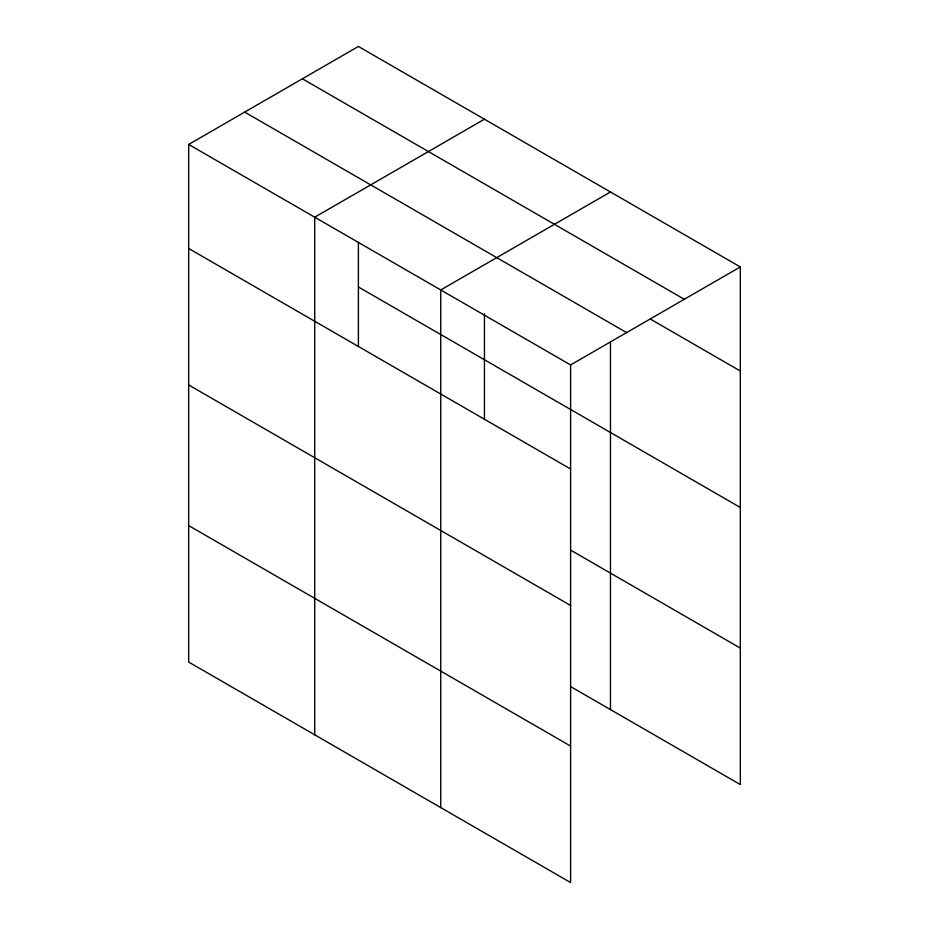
<?xml version="1.0" encoding="UTF-8"?>
<svg xmlns="http://www.w3.org/2000/svg" width="929" height="929" viewBox="0 0 929 929"><rect width="100%" height="100%" fill="white"/><g stroke="black" fill="none" stroke-linecap="round" stroke-linejoin="round"><path stroke-width="1.39" d="M188.68 144.436L570.603 364.934L570.603 882.55L188.68 662.052L188.68 144.436L358.397 46.45L740.32 266.948L740.32 784.564L570.534 686.543M484.439 119.214L314.71 217.2L314.71 734.816M610.469 191.978L440.741 289.964L440.741 807.58M570.603 364.934L740.32 266.948M302.389 78.791L684.313 299.289M650.428 319.1L740.32 371.008M244.687 112.107L626.611 332.605M358.397 286.98L740.32 507.478M188.68 248.496L570.603 468.994M570.534 550.061L740.32 648.094M188.68 384.966L570.603 605.464M188.68 525.582L570.603 746.08M610.469 342.011L610.469 709.593M484.439 313.77L484.439 419.176M358.397 242.446L358.397 346.412"/></g></svg>
